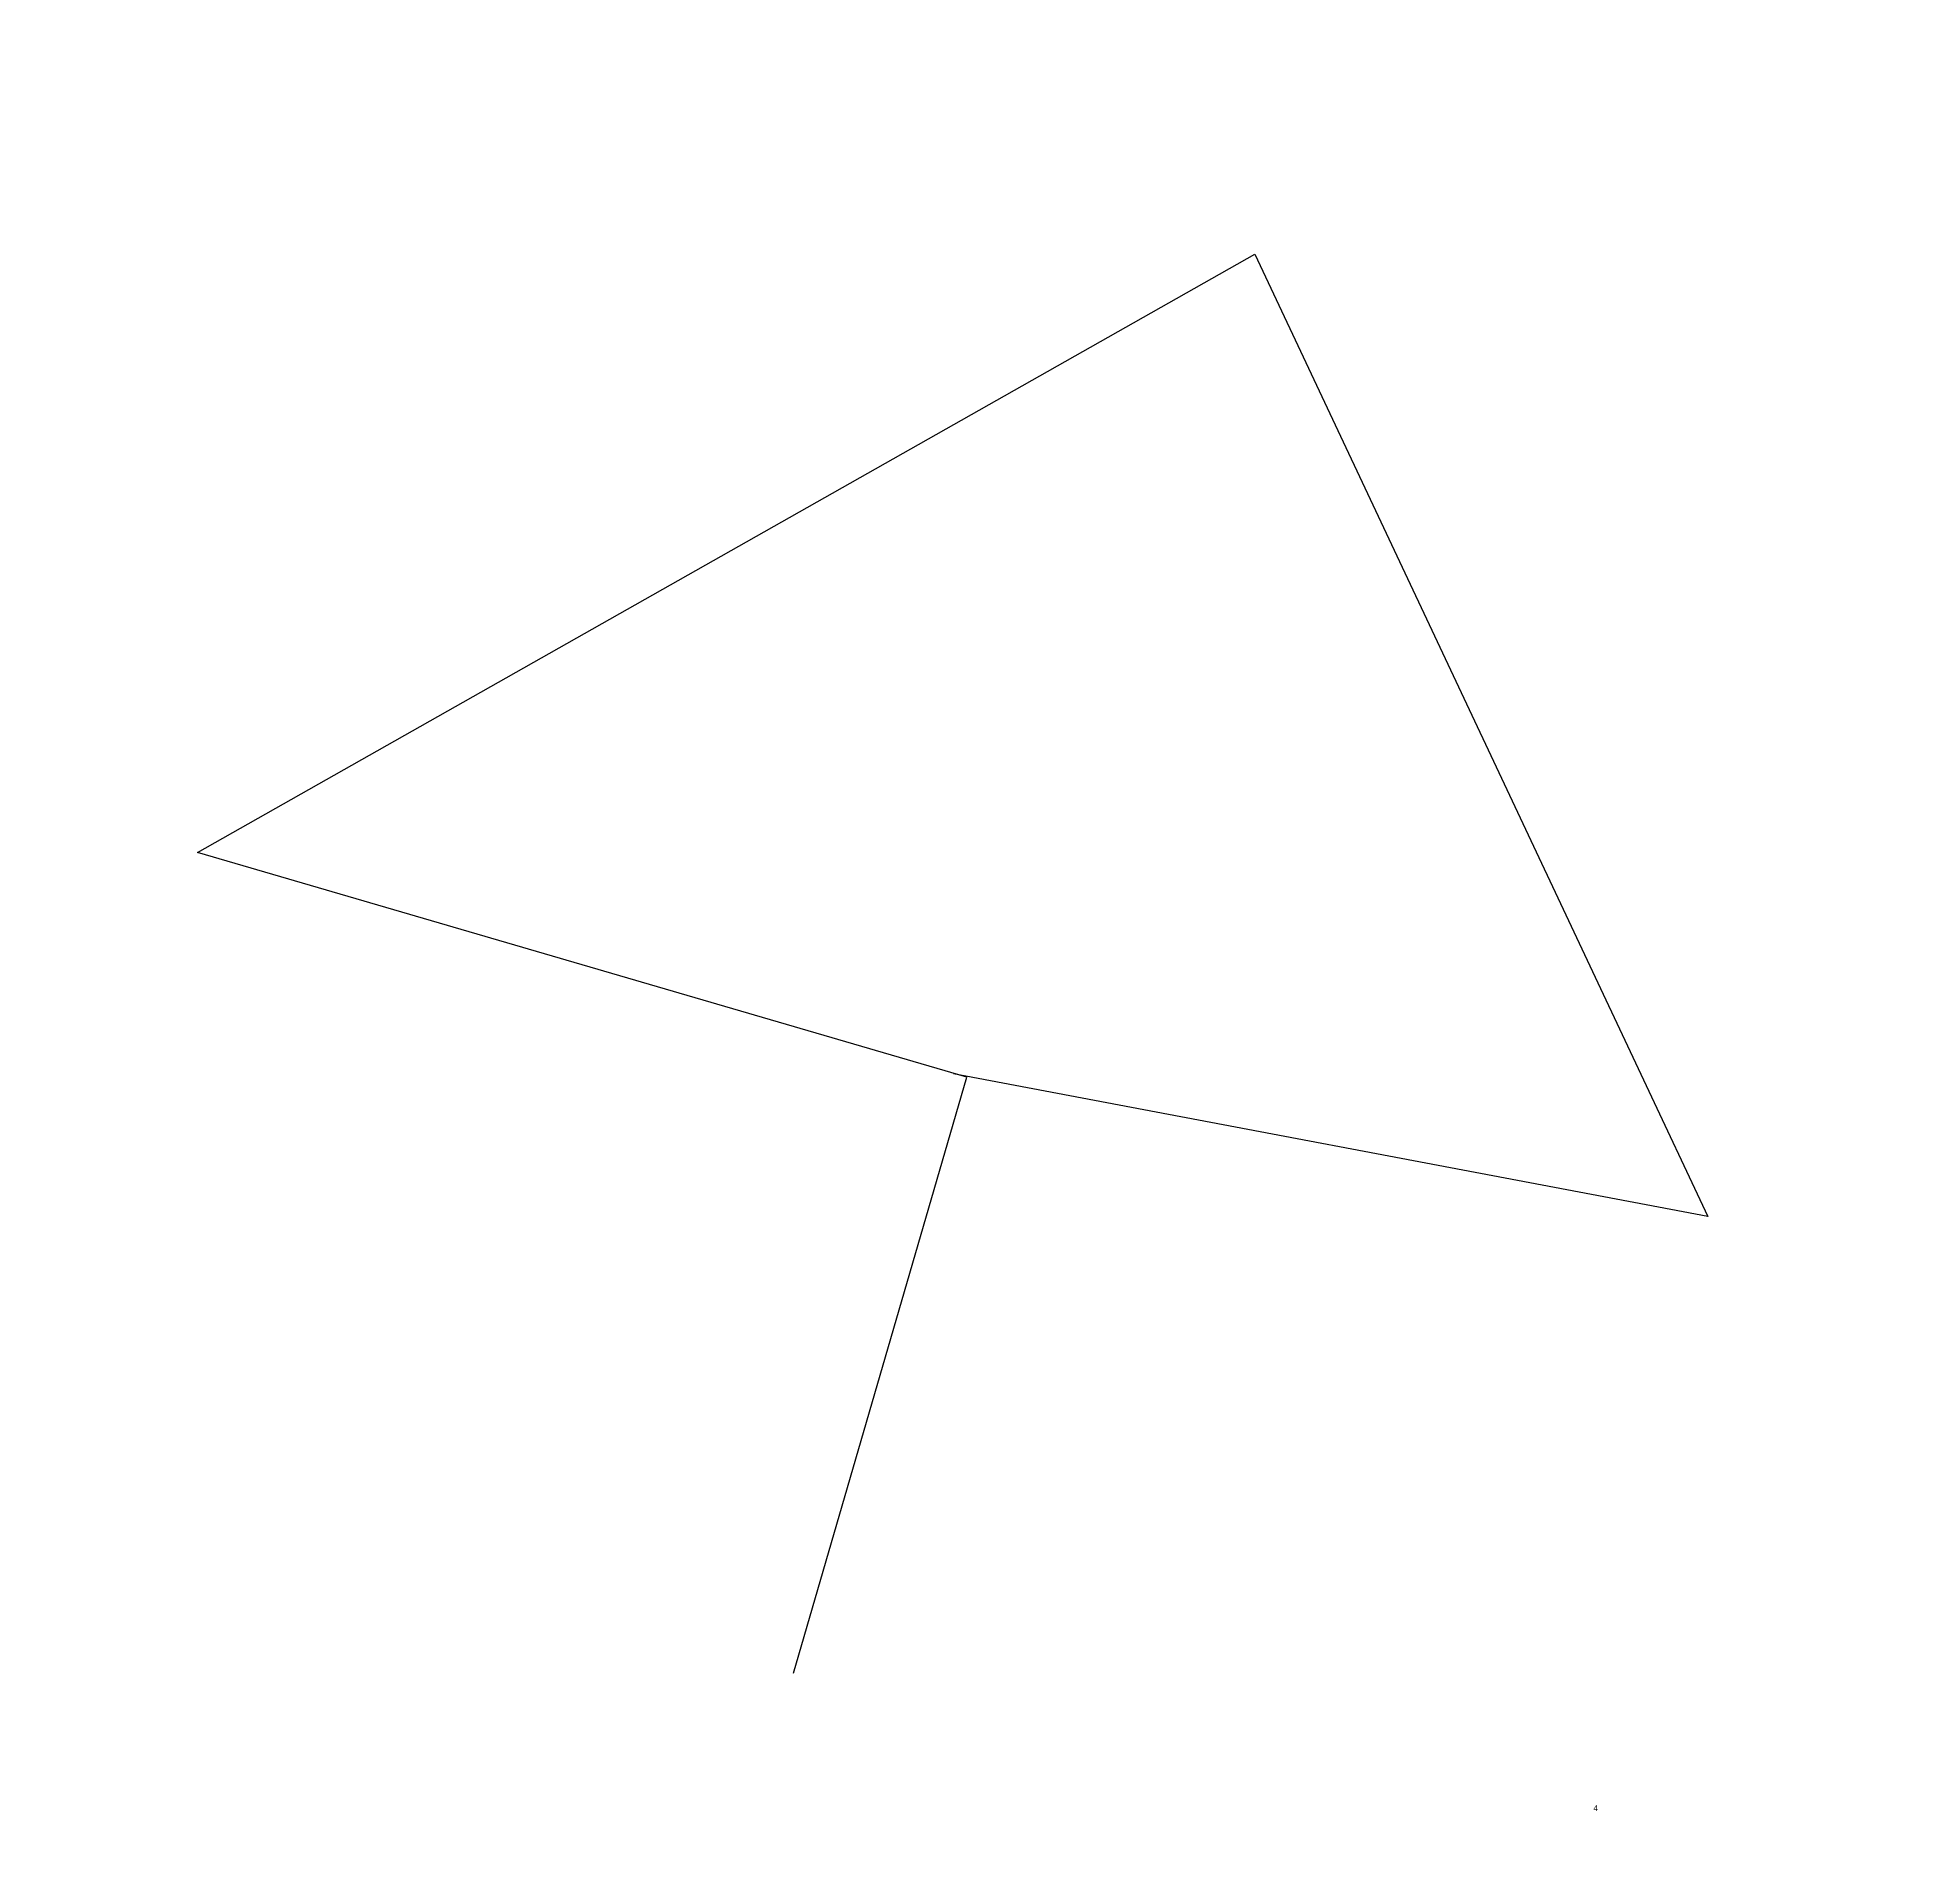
# Model space of a CAD drawing. Header units: millimetres. Extents: x 1164 to 2120, y 1101 to 2033.
import ezdxf
from ezdxf.enums import TextEntityAlignment as Align

# ---------------------------------------------------------------- set-up
doc = ezdxf.new("R2010")
doc.units = ezdxf.units.MM
doc.styles.get("Standard").update_dxf_attribs({"font": 'arial.ttf'})

# ---------------------------------------------------------------- blocks, each defined once
blk = doc.blocks.new('tomada tal')
for p, q in [((-402.18, 328.1), (45.52, 757.39)), ((45.52, 757.39), (390.98, 338.66)), ((390.98, 338.66), (-0.31, 314.03)), ((6.74, 314.03), (-402.18, 328.1)), ((-3.84, -2.66), (6.74, 314.03))]:
    blk.add_line(p, q)

msp = doc.modelspace()

# ---------------------------------------------------------------- block references
at = {"rotation": 345.6910613825467}
msp.add_blockref('tomada tal', (1553.95, 1200.2), dxfattribs=at)

# ---------------------------------------------------------------- texts
msp.add_text('4', height=3).set_placement((1958.07, 1129.77), align=Align.MIDDLE_LEFT)

doc.saveas('drawing.dxf')
